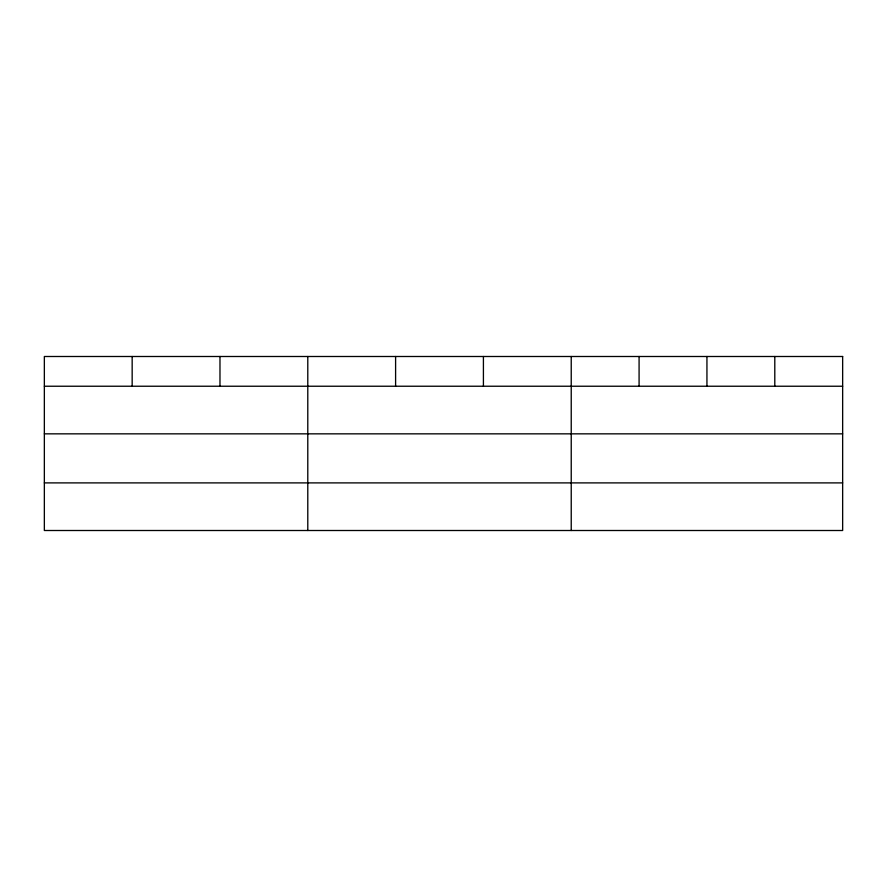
<?xml version="1.0" encoding="UTF-8"?>
<svg xmlns="http://www.w3.org/2000/svg" width="887" height="887" viewBox="0 0 887 887"><rect width="100%" height="100%" fill="white"/><g stroke="black" fill="none" stroke-linecap="round" stroke-linejoin="round"><path stroke-width="1.33" d="M44.35 386.233L842.65 386.233M44.35 433.843L842.65 433.843M44.35 482.894L842.65 482.894M774.794 356.496L774.794 386.233M706.939 356.496L706.939 386.233M639.083 356.496L639.083 386.233M571.228 356.496L571.228 530.504M483.415 356.496L483.415 386.233M395.602 356.496L395.602 386.233M307.789 356.496L307.789 530.504M219.976 356.496L219.976 386.233M132.163 356.496L132.163 386.233M842.65 356.496L44.35 356.496L44.35 530.504L842.65 530.504L842.65 356.496"/></g></svg>
